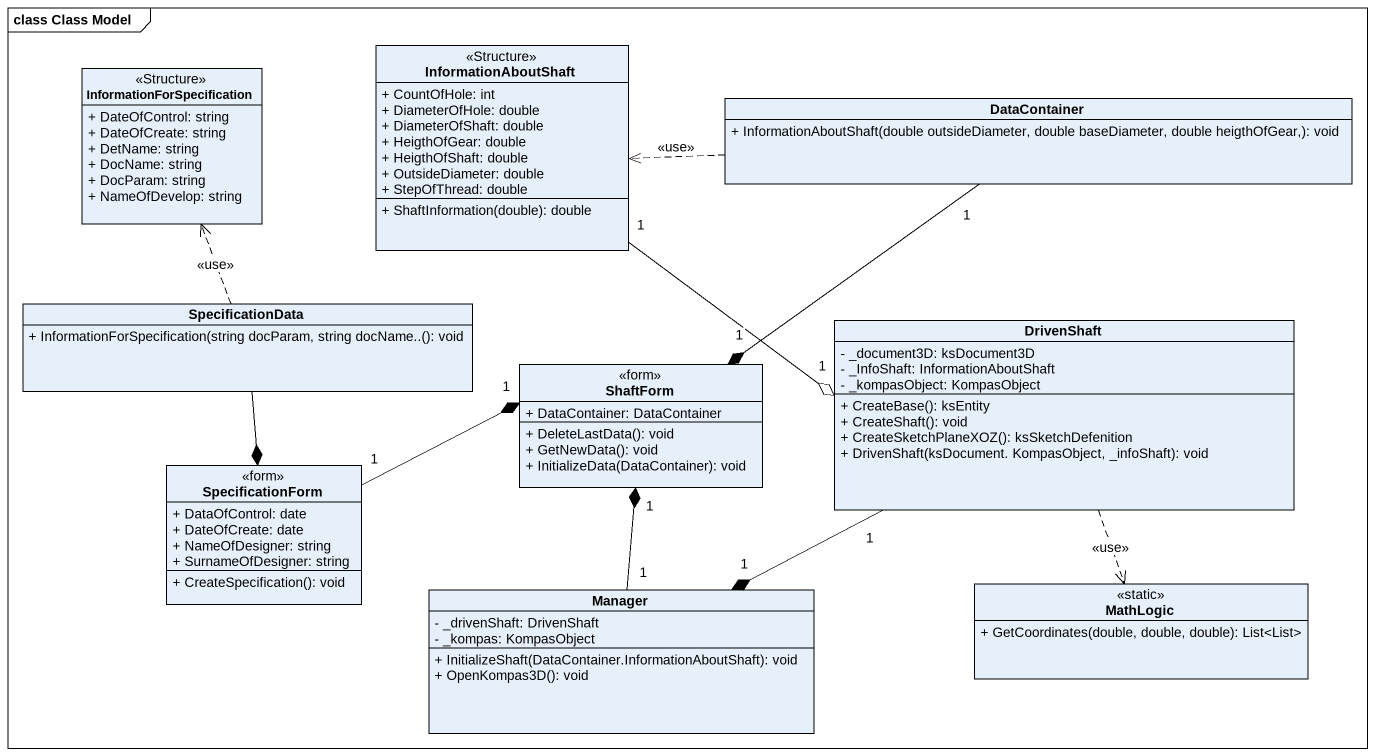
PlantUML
@startuml
mainframe class Class Model
hide circle
hide empty members
skinparam classAttributeIconSize 0
class InformationAboutShaft <<Structure>> {
  + CountOfHole: int
  + DiameterOfHole: double
  + DiameterOfShaft: double
  + HeigthOfGear: double
  + HeigthOfShaft: double
  + OutsideDiameter: double
  + StepOfThread: double
  + ShaftInformation(double): double
}
class InformationForSpecification <<Structure>> {
  + DateOfControl: string
  + DateOfCreate: string
  + DetName: string
  + DocName: string
  + DocParam: string
  + NameOfDevelop: string
}
class DataContainer {
  + InformationAboutShaft(double outsideDiameter, double baseDiameter, double heigthOfGear,): void
}
class SpecificationData {
  + InformationForSpecification(string docParam, string docName..(): void
}
class DrivenShaft {
  - _document3D: ksDocument3D
  - _InfoShaft: InformationAboutShaft
  - _kompasObject: KompasObject
  + CreateBase(): ksEntity
  + CreateShaft(): void
  + CreateSketchPlaneXOZ(): ksSketchDefenition
  + DrivenShaft(ksDocument. KompasObject, _infoShaft): void
}
class ShaftForm <<form>> {
  + DataContainer: DataContainer
  + DeleteLastData(): void
  + GetNewData(): void
  + InitializeData(DataContainer): void
}
class SpecificationForm <<form>> {
  + DataOfControl: date
  + DateOfCreate: date
  + NameOfDesigner: string
  + SurnameOfDesigner: string
  + CreateSpecification(): void
}
class Manager {
  - _drivenShaft: DrivenShaft
  - _kompas: KompasObject
  + InitializeShaft(DataContainer.InformationAboutShaft): void
  + OpenKompas3D(): void
}
class MathLogic <<static>> {
  + GetCoordinates(double, double, double): List<List>
}
InformationAboutShaft "1" -right-o "1" DrivenShaft
DataContainer .left.> InformationAboutShaft : <<use>>
DataContainer "1" --* "1" ShaftForm
SpecificationData .up.> InformationForSpecification : <<use>>
SpecificationData --* SpecificationForm
DrivenShaft "1" -left-* "1" Manager
DrivenShaft ..> MathLogic : <<use>>
SpecificationForm "1" -right-* "1" ShaftForm
Manager "1" -up-* "1" ShaftForm
@enduml
